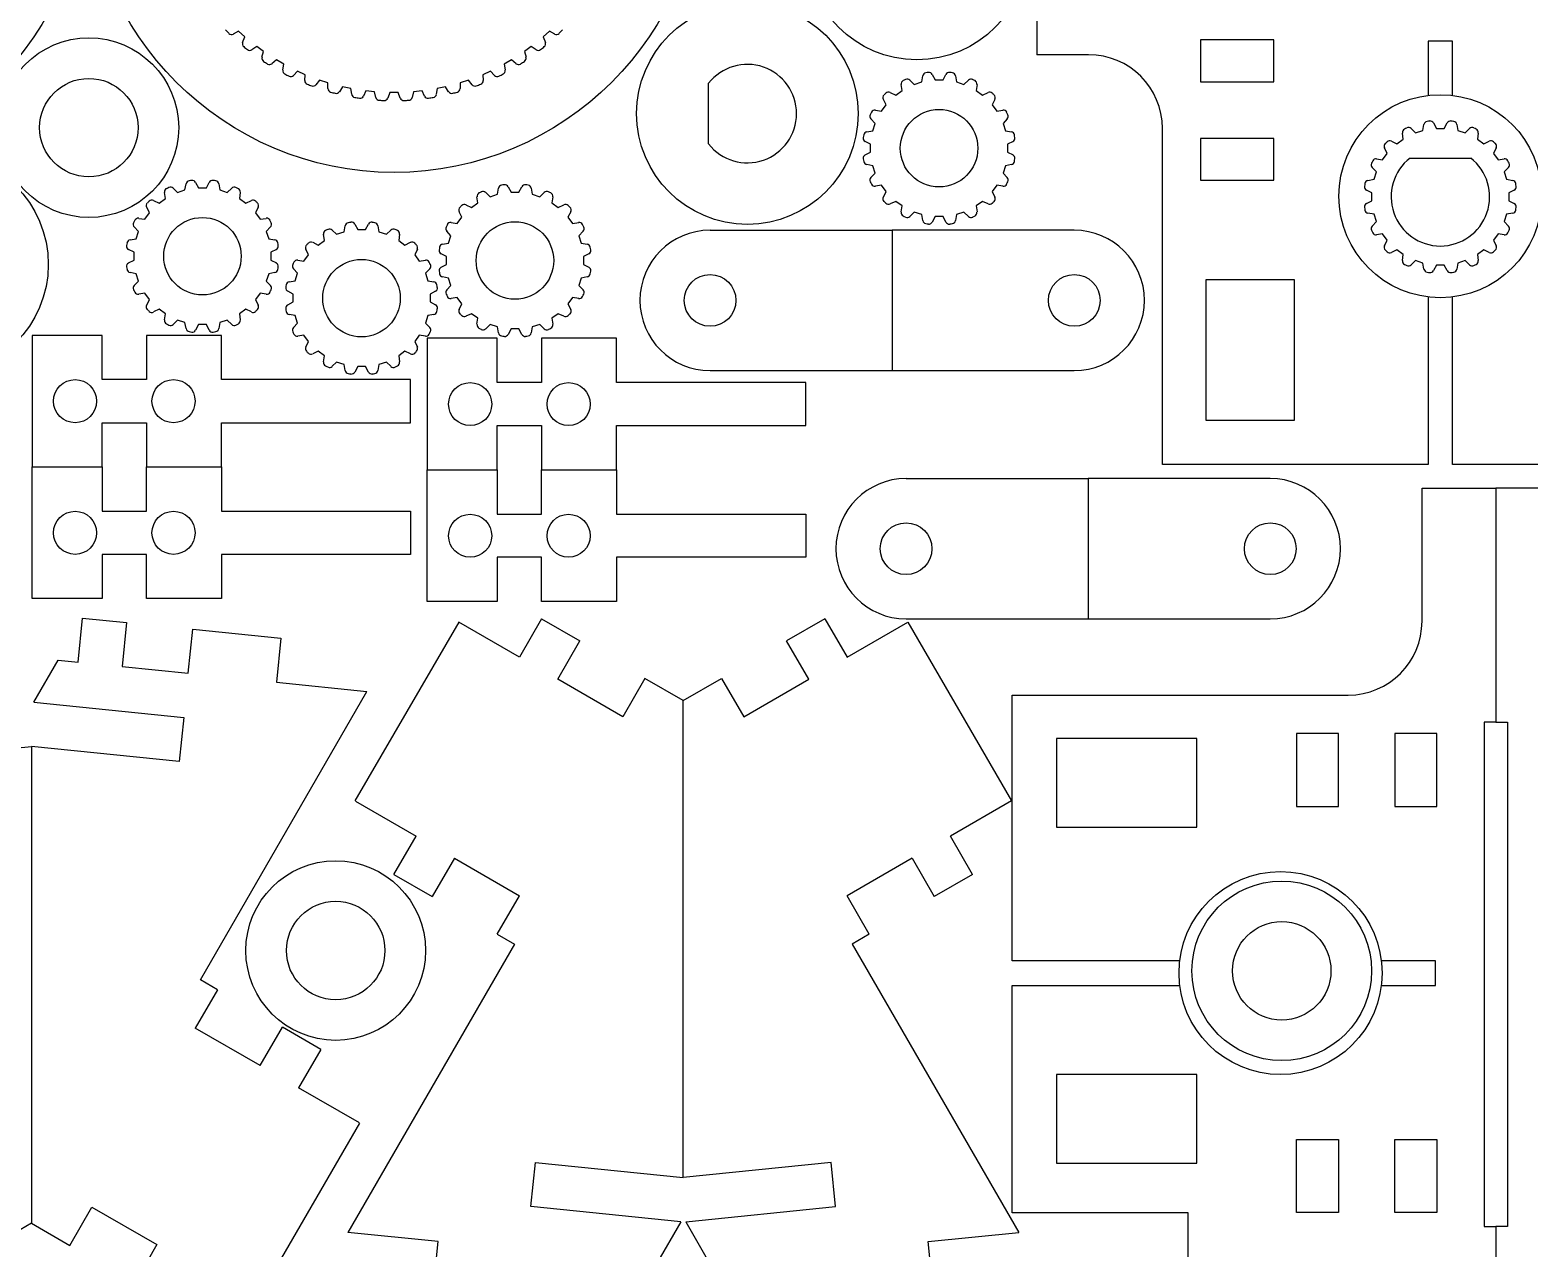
# Model space of a CAD drawing. Extents: x 0 to 420, y 0 to 595.
# Drawn here: x 197.6 to 319.4, y 58.4 to 157.4 of the extents above; entities that cross this region are included whole.
import ezdxf

# ---------------------------------------------------------------- set-up
doc = ezdxf.new("R2010")
doc.units = 0
doc.layers.add('FINAL', color=8, linetype='CONTINUOUS')

msp = doc.modelspace()

# ---------------------------------------------------------------- linework, layer by layer
at = {"layer": 'FINAL', "linetype": 'CONTINUOUS'}
for p, q in [((279.4, 161.39), (279.4, 155.39)), ((214.51, 157.29), (214.1, 157.07)), ((215.03, 156.83), (214.51, 157.29)), ((239.81, 157.29), (239.29, 156.83)), ((240.22, 157.07), (239.81, 157.29)), ((214.86, 156.39), (215.03, 156.83)), ((216, 156.05), (215.61, 155.78)), ((216.56, 155.64), (216, 156.05)), ((238.32, 156.05), (237.76, 155.64)), ((238.71, 155.78), (238.32, 156.05)), ((239.29, 156.83), (239.46, 156.39)), ((298.66, 156.59), (292.71, 156.59)), ((292.71, 156.59), (292.71, 153.19)), ((298.66, 153.19), (298.66, 156.59)), ((311.2, 156.49), (311.2, 152.08)), ((313.2, 156.49), (311.2, 156.49)), ((313.2, 152.08), (313.2, 156.49)), ((216.43, 155.18), (216.56, 155.64)), ((217.6, 154.96), (217.24, 154.66)), ((218.21, 154.61), (217.6, 154.96)), ((236.72, 154.96), (236.11, 154.61)), ((237.08, 154.66), (236.72, 154.96)), ((237.76, 155.64), (237.89, 155.18)), ((283.61, 155.39), (279.4, 155.39)), ((218.13, 154.15), (218.21, 154.61)), ((219.31, 154.05), (218.98, 153.71)), ((219.95, 153.76), (219.31, 154.05)), ((219.92, 153.29), (219.95, 153.76)), ((235.01, 154.05), (234.37, 153.76)), ((234.37, 153.76), (234.4, 153.29)), ((235.34, 153.71), (235.01, 154.05)), ((236.11, 154.61), (236.19, 154.15)), ((270.05, 153.18), (270.13, 153.67)), ((270.91, 153.79), (271.15, 153.35)), ((271.78, 153.35), (272.02, 153.79)), ((272.79, 153.67), (272.88, 153.18)), ((221.11, 153.32), (220.82, 152.95)), ((221.77, 153.1), (221.11, 153.32)), ((221.79, 152.63), (221.77, 153.1)), ((222.97, 152.78), (222.72, 152.38)), ((223.65, 152.64), (222.97, 152.78)), ((223.72, 152.17), (223.65, 152.64)), ((224.88, 152.44), (224.67, 152.02)), ((225.57, 152.37), (224.88, 152.44)), ((225.69, 151.91), (225.57, 152.37)), ((226.81, 152.31), (226.65, 151.86)), ((227.51, 152.31), (226.81, 152.31)), ((227.67, 151.86), (227.51, 152.31)), ((228.75, 152.37), (228.63, 151.91)), ((229.44, 152.44), (228.75, 152.37)), ((229.65, 152.02), (229.44, 152.44)), ((230.67, 152.64), (230.6, 152.17)), ((231.35, 152.78), (230.67, 152.64)), ((231.6, 152.38), (231.35, 152.78)), ((232.55, 153.1), (232.53, 152.63)), ((233.21, 153.32), (232.55, 153.1)), ((233.5, 152.95), (233.21, 153.32)), ((252.73, 148.14), (252.73, 153.07)), ((267.49, 152.32), (267.94, 152.1)), ((267.94, 152.1), (268.45, 152.48)), ((268.45, 152.48), (268.38, 152.97)), ((269.08, 153.33), (269.44, 152.98)), ((269.44, 152.98), (270.05, 153.18)), ((271.15, 153.35), (271.78, 153.35)), ((272.88, 153.18), (273.48, 152.98)), ((273.48, 152.98), (273.84, 153.33)), ((274.55, 152.97), (274.48, 152.48)), ((274.48, 152.48), (274.99, 152.1)), ((274.99, 152.1), (275.44, 152.32)), ((292.71, 153.19), (298.66, 153.19)), ((266.78, 150.8), (267.15, 151.31)), ((267.15, 151.31), (266.93, 151.76)), ((276, 151.76), (275.78, 151.31)), ((275.78, 151.31), (276.15, 150.8)), ((266.27, 149.81), (265.92, 150.17)), ((266.28, 150.87), (266.78, 150.8)), ((276.15, 150.8), (276.65, 150.87)), ((277, 150.17), (276.66, 149.81)), ((265.58, 149.12), (266.08, 149.21)), ((266.08, 149.21), (266.27, 149.81)), ((276.66, 149.81), (276.85, 149.21)), ((276.85, 149.21), (277.34, 149.12)), ((289.61, 122.09), (289.61, 149.39)), ((309.19, 148.53), (309.12, 149.02)), ((309.82, 149.38), (310.18, 149.03)), ((310.18, 149.03), (310.78, 149.23)), ((310.78, 149.23), (310.87, 149.72)), ((311.65, 149.84), (311.88, 149.4)), ((311.88, 149.4), (312.52, 149.4)), ((312.52, 149.4), (312.75, 149.84)), ((313.53, 149.72), (313.62, 149.23)), ((313.62, 149.23), (314.22, 149.03)), ((314.22, 149.03), (314.58, 149.38)), ((315.28, 149.02), (315.21, 148.53)), ((265.9, 148.11), (265.46, 148.34)), ((265.46, 147.24), (265.9, 147.47)), ((265.9, 147.47), (265.9, 148.11)), ((277.47, 148.34), (277.03, 148.11)), ((277.03, 148.11), (277.03, 147.47)), ((277.03, 147.47), (277.47, 147.24)), ((298.66, 148.59), (292.71, 148.59)), ((292.71, 148.59), (292.71, 145.19)), ((298.66, 145.19), (298.66, 148.59)), ((307.88, 147.37), (307.67, 147.82)), ((308.22, 148.37), (308.67, 148.15)), ((308.67, 148.15), (309.19, 148.53)), ((315.21, 148.53), (315.73, 148.15)), ((315.73, 148.15), (316.17, 148.37)), ((316.73, 147.82), (316.51, 147.37)), ((266.08, 146.37), (265.58, 146.46)), ((266.27, 145.77), (266.08, 146.37)), ((276.85, 146.37), (276.66, 145.77)), ((277.34, 146.46), (276.85, 146.37)), ((307.01, 145.86), (306.66, 146.22)), ((307.02, 146.92), (307.51, 146.85)), ((307.51, 146.85), (307.88, 147.37)), ((309.73, 146.99), (314.66, 146.99)), ((316.51, 147.37), (316.89, 146.85)), ((316.89, 146.85), (317.38, 146.92)), ((317.74, 146.22), (317.39, 145.86)), ((211.04, 145.01), (211.27, 144.57)), ((211.91, 144.57), (212.14, 145.01)), ((265.92, 145.41), (266.27, 145.77)), ((276.66, 145.77), (277, 145.41)), ((292.71, 145.19), (298.66, 145.19)), ((306.32, 145.17), (306.81, 145.26)), ((306.81, 145.26), (307.01, 145.86)), ((317.39, 145.86), (317.59, 145.26)), ((317.59, 145.26), (318.08, 145.17)), ((208.58, 143.7), (208.51, 144.19)), ((209.21, 144.55), (209.57, 144.2)), ((209.57, 144.2), (210.17, 144.4)), ((210.17, 144.4), (210.26, 144.89)), ((211.27, 144.57), (211.91, 144.57)), ((212.92, 144.89), (213.01, 144.4)), ((213.01, 144.4), (213.61, 144.2)), ((213.61, 144.2), (213.97, 144.55)), ((214.67, 144.19), (214.6, 143.7)), ((233.97, 143.35), (233.9, 143.84)), ((234.61, 144.2), (234.97, 143.85)), ((234.97, 143.85), (235.57, 144.05)), ((235.57, 144.05), (235.66, 144.54)), ((236.43, 144.66), (236.67, 144.22)), ((236.67, 144.22), (237.3, 144.22)), ((237.3, 144.22), (237.54, 144.66)), ((238.32, 144.54), (238.4, 144.05)), ((238.4, 144.05), (239.01, 143.85)), ((239.01, 143.85), (239.37, 144.2)), ((240.07, 143.84), (240, 143.35)), ((266.78, 144.78), (266.28, 144.71)), ((267.15, 144.26), (266.78, 144.78)), ((266.93, 143.81), (267.15, 144.26)), ((276.15, 144.78), (275.78, 144.26)), ((275.78, 144.26), (276, 143.81)), ((276.65, 144.71), (276.15, 144.78)), ((306.64, 144.16), (306.19, 144.39)), ((306.64, 143.52), (306.64, 144.16)), ((318.2, 144.39), (317.76, 144.16)), ((317.76, 144.16), (317.76, 143.52)), ((207.28, 142.54), (207.06, 142.99)), ((207.62, 143.54), (208.07, 143.32)), ((208.07, 143.32), (208.58, 143.7)), ((214.6, 143.7), (215.12, 143.32)), ((215.12, 143.32), (215.57, 143.54)), ((216.12, 142.99), (215.91, 142.54)), ((232.67, 142.18), (232.45, 142.63)), ((233.01, 143.19), (233.46, 142.97)), ((233.46, 142.97), (233.97, 143.35)), ((240, 143.35), (240.51, 142.97)), ((240.51, 142.97), (240.96, 143.19)), ((241.52, 142.63), (241.3, 142.18)), ((267.94, 143.47), (267.49, 143.26)), ((268.45, 143.1), (267.94, 143.47)), ((268.38, 142.61), (268.45, 143.1)), ((269.44, 142.6), (269.08, 142.25)), ((270.05, 142.4), (269.44, 142.6)), ((273.48, 142.6), (272.88, 142.4)), ((273.84, 142.25), (273.48, 142.6)), ((274.99, 143.47), (274.48, 143.1)), ((274.48, 143.1), (274.55, 142.61)), ((275.44, 143.26), (274.99, 143.47)), ((306.19, 143.29), (306.64, 143.52)), ((317.76, 143.52), (318.2, 143.29)), ((206.4, 141.03), (206.05, 141.39)), ((206.41, 142.09), (206.91, 142.02)), ((206.91, 142.02), (207.28, 142.54)), ((215.91, 142.54), (216.28, 142.02)), ((216.28, 142.02), (216.77, 142.09)), ((217.13, 141.39), (216.78, 141.03)), ((223.11, 140.99), (223.19, 141.49)), ((223.97, 141.61), (224.21, 141.17)), ((224.84, 141.17), (225.08, 141.61)), ((225.85, 141.49), (225.94, 140.99)), ((231.8, 141.74), (232.3, 141.67)), ((232.3, 141.67), (232.67, 142.18)), ((241.3, 142.18), (241.67, 141.67)), ((241.67, 141.67), (242.17, 141.74)), ((270.13, 141.91), (270.05, 142.4)), ((271.15, 142.23), (270.91, 141.78)), ((271.78, 142.23), (271.15, 142.23)), ((272.02, 141.78), (271.78, 142.23)), ((272.88, 142.4), (272.79, 141.91)), ((306.81, 142.42), (306.32, 142.51)), ((306.66, 141.46), (307.01, 141.82)), ((307.01, 141.82), (306.81, 142.42)), ((317.59, 142.42), (317.39, 141.82)), ((317.39, 141.82), (317.74, 141.46)), ((318.08, 142.51), (317.59, 142.42)), ((205.71, 140.34), (206.2, 140.43)), ((206.2, 140.43), (206.4, 141.03)), ((216.78, 141.03), (216.98, 140.43)), ((216.98, 140.43), (217.47, 140.34)), ((220.55, 140.14), (221, 139.92)), ((221, 139.92), (221.51, 140.29)), ((221.51, 140.29), (221.44, 140.79)), ((222.14, 141.14), (222.5, 140.8)), ((222.5, 140.8), (223.11, 140.99)), ((224.21, 141.17), (224.84, 141.17)), ((225.94, 140.99), (226.55, 140.8)), ((226.55, 140.8), (226.9, 141.14)), ((227.61, 140.79), (227.54, 140.29)), ((227.54, 140.29), (228.05, 139.92)), ((228.05, 139.92), (228.5, 140.14)), ((231.79, 140.68), (231.45, 141.04)), ((231.6, 140.08), (231.79, 140.68)), ((242.53, 141.04), (242.18, 140.68)), ((242.18, 140.68), (242.37, 140.08)), ((252.85, 141.12), (267.65, 141.12)), ((282.45, 141.12), (267.65, 141.12)), ((267.65, 141.12), (267.65, 129.72)), ((267.65, 141.12), (267.65, 129.72)), ((307.51, 140.83), (307.02, 140.76)), ((307.88, 140.31), (307.51, 140.83)), ((307.67, 139.86), (307.88, 140.31)), ((316.89, 140.83), (316.51, 140.31)), ((316.51, 140.31), (316.73, 139.86)), ((317.38, 140.76), (316.89, 140.83)), ((206.03, 139.33), (205.59, 139.56)), ((206.03, 138.69), (206.03, 139.33)), ((217.6, 139.56), (217.15, 139.33)), ((217.15, 139.33), (217.15, 138.69)), ((219.84, 138.62), (220.21, 139.13)), ((220.21, 139.13), (219.99, 139.58)), ((229.06, 139.58), (228.84, 139.13)), ((228.84, 139.13), (229.21, 138.62)), ((231.42, 138.98), (230.98, 139.21)), ((231.11, 139.99), (231.6, 140.08)), ((231.42, 138.34), (231.42, 138.98)), ((242.37, 140.08), (242.87, 139.99)), ((242.99, 139.21), (242.55, 138.98)), ((242.55, 138.98), (242.55, 138.34)), ((308.67, 139.53), (308.22, 139.31)), ((309.19, 139.15), (308.67, 139.53)), ((309.12, 138.66), (309.19, 139.15)), ((315.73, 139.53), (315.21, 139.15)), ((315.21, 139.15), (315.28, 138.66)), ((316.17, 139.31), (315.73, 139.53)), ((205.59, 138.46), (206.03, 138.69)), ((206.2, 137.59), (205.71, 137.68)), ((217.47, 137.68), (216.98, 137.59)), ((217.15, 138.69), (217.6, 138.46)), ((219.33, 137.63), (218.98, 137.99)), ((219.34, 138.69), (219.84, 138.62)), ((229.21, 138.62), (229.71, 138.69)), ((230.06, 137.99), (229.72, 137.63)), ((230.98, 138.11), (231.42, 138.34)), ((242.55, 138.34), (242.99, 138.11)), ((310.18, 138.65), (309.82, 138.3)), ((310.78, 138.45), (310.18, 138.65)), ((310.87, 137.96), (310.78, 138.45)), ((311.88, 138.28), (311.65, 137.84)), ((312.52, 138.28), (311.88, 138.28)), ((312.75, 137.84), (312.52, 138.28)), ((313.62, 138.45), (313.53, 137.96)), ((314.22, 138.65), (313.62, 138.45)), ((314.58, 138.3), (314.22, 138.65)), ((206.05, 136.63), (206.4, 136.99)), ((206.4, 136.99), (206.2, 137.59)), ((216.98, 137.59), (216.78, 136.99)), ((216.78, 136.99), (217.13, 136.63)), ((218.64, 136.93), (219.14, 137.02)), ((219.14, 137.02), (219.33, 137.63)), ((229.72, 137.63), (229.91, 137.02)), ((229.91, 137.02), (230.41, 136.93)), ((231.6, 137.24), (231.11, 137.33)), ((231.45, 136.28), (231.79, 136.64)), ((231.79, 136.64), (231.6, 137.24)), ((242.37, 137.24), (242.18, 136.64)), ((242.18, 136.64), (242.53, 136.28)), ((242.87, 137.33), (242.37, 137.24)), ((300.35, 137.09), (293.15, 137.09)), ((293.15, 137.09), (293.15, 125.69)), ((300.35, 125.69), (300.35, 137.09)), ((206.91, 136), (206.41, 135.93)), ((207.28, 135.48), (206.91, 136)), ((207.06, 135.03), (207.28, 135.48)), ((216.28, 136), (215.91, 135.48)), ((215.91, 135.48), (216.12, 135.03)), ((216.77, 135.93), (216.28, 136)), ((218.96, 135.92), (218.52, 136.16)), ((218.52, 135.05), (218.96, 135.29)), ((218.96, 135.29), (218.96, 135.92)), ((230.53, 136.16), (230.09, 135.92)), ((230.09, 135.92), (230.09, 135.29)), ((230.09, 135.29), (230.53, 135.05)), ((232.3, 135.65), (231.8, 135.58)), ((232.67, 135.13), (232.3, 135.65)), ((241.67, 135.65), (241.3, 135.13)), ((242.17, 135.58), (241.67, 135.65)), ((311.2, 135.71), (311.2, 122.09)), ((313.2, 122.09), (313.2, 135.71)), ((208.07, 134.7), (207.62, 134.48)), ((208.58, 134.32), (208.07, 134.7)), ((208.51, 133.83), (208.58, 134.32)), ((215.12, 134.7), (214.6, 134.32)), ((214.6, 134.32), (214.67, 133.83)), ((215.57, 134.48), (215.12, 134.7)), ((219.14, 134.19), (218.64, 134.27)), ((219.33, 133.58), (219.14, 134.19)), ((229.91, 134.19), (229.72, 133.58)), ((230.41, 134.27), (229.91, 134.19)), ((232.45, 134.68), (232.67, 135.13)), ((233.46, 134.34), (233.01, 134.13)), ((233.97, 133.97), (233.46, 134.34)), ((240.51, 134.34), (240, 133.97)), ((240.96, 134.13), (240.51, 134.34)), ((241.3, 135.13), (241.52, 134.68)), ((209.57, 133.82), (209.21, 133.47)), ((210.17, 133.62), (209.57, 133.82)), ((210.26, 133.13), (210.17, 133.62)), ((211.27, 133.45), (211.04, 133.01)), ((211.91, 133.45), (211.27, 133.45)), ((212.14, 133.01), (211.91, 133.45)), ((213.01, 133.62), (212.92, 133.13)), ((213.61, 133.82), (213.01, 133.62)), ((213.97, 133.47), (213.61, 133.82)), ((218.98, 133.22), (219.33, 133.58)), ((229.72, 133.58), (230.06, 133.22)), ((233.9, 133.48), (233.97, 133.97)), ((234.97, 133.47), (234.61, 133.12)), ((235.57, 133.27), (234.97, 133.47)), ((235.66, 132.78), (235.57, 133.27)), ((236.67, 133.1), (236.43, 132.65)), ((237.3, 133.1), (236.67, 133.1)), ((237.54, 132.65), (237.3, 133.1)), ((238.4, 133.27), (238.32, 132.78)), ((239.01, 133.47), (238.4, 133.27)), ((239.37, 133.12), (239.01, 133.47)), ((240, 133.97), (240.07, 133.48)), ((203.44, 132.58), (197.74, 132.58)), ((197.74, 132.58), (197.74, 121.88)), ((203.44, 128.98), (203.44, 132.58)), ((213.14, 132.58), (207.04, 132.58)), ((207.04, 132.58), (207.04, 128.98)), ((213.14, 128.98), (213.14, 132.58)), ((219.84, 132.59), (219.34, 132.52)), ((220.21, 132.08), (219.84, 132.59)), ((219.99, 131.63), (220.21, 132.08)), ((229.21, 132.59), (228.84, 132.08)), ((228.84, 132.08), (229.06, 131.63)), ((229.71, 132.52), (229.21, 132.59)), ((235.55, 132.34), (229.85, 132.34)), ((229.85, 132.34), (229.85, 121.64)), ((235.55, 128.74), (235.55, 132.34)), ((245.24, 132.34), (239.15, 132.34)), ((239.15, 132.34), (239.15, 128.74)), ((245.24, 128.74), (245.24, 132.34)), ((221, 131.29), (220.55, 131.07)), ((221.51, 130.92), (221, 131.29)), ((221.44, 130.42), (221.51, 130.92)), ((222.5, 130.41), (222.14, 130.07)), ((223.11, 130.22), (222.5, 130.41)), ((226.55, 130.41), (225.94, 130.22)), ((226.9, 130.07), (226.55, 130.41)), ((228.05, 131.29), (227.54, 130.92)), ((227.54, 130.92), (227.61, 130.42)), ((228.5, 131.07), (228.05, 131.29)), ((223.19, 129.72), (223.11, 130.22)), ((224.21, 130.04), (223.97, 129.6)), ((224.84, 130.04), (224.21, 130.04)), ((225.08, 129.6), (224.84, 130.04)), ((225.94, 130.22), (225.85, 129.72)), ((252.85, 129.72), (282.45, 129.72)), ((207.04, 128.98), (203.44, 128.98)), ((228.51, 128.98), (213.14, 128.98)), ((228.51, 125.48), (228.51, 128.98)), ((239.15, 128.74), (235.55, 128.74)), ((260.62, 128.74), (245.24, 128.74)), ((260.62, 125.24), (260.62, 128.74)), ((293.15, 125.69), (300.35, 125.69)), ((203.44, 125.48), (207.04, 125.48)), ((203.44, 121.88), (203.44, 125.48)), ((207.04, 125.48), (207.04, 121.88)), ((213.14, 125.48), (228.51, 125.48)), ((213.14, 121.88), (213.14, 125.48)), ((235.55, 125.24), (239.15, 125.24)), ((235.55, 121.64), (235.55, 125.24)), ((239.15, 125.24), (239.15, 121.64)), ((245.24, 125.24), (260.62, 125.24)), ((245.24, 121.64), (245.24, 125.24)), ((197.74, 111.18), (197.74, 121.88)), ((197.74, 121.88), (203.44, 121.88)), ((197.74, 121.88), (203.44, 121.88)), ((203.44, 121.88), (203.44, 118.28)), ((207.04, 118.28), (207.04, 121.88)), ((207.04, 121.88), (213.14, 121.88)), ((207.04, 121.88), (213.14, 121.88)), ((213.14, 121.88), (213.14, 118.28)), ((311.2, 122.09), (289.61, 122.09)), ((331.7, 122.09), (313.2, 122.09)), ((229.85, 110.94), (229.85, 121.64)), ((229.85, 121.64), (235.55, 121.64)), ((229.85, 121.64), (235.55, 121.64)), ((235.55, 121.64), (235.55, 118.04)), ((239.15, 118.04), (239.15, 121.64)), ((239.15, 121.64), (245.24, 121.64)), ((239.15, 121.64), (245.24, 121.64)), ((245.24, 121.64), (245.24, 118.04)), ((268.78, 120.94), (283.58, 120.94)), ((298.38, 120.94), (283.58, 120.94)), ((283.58, 120.94), (283.58, 109.54)), ((283.58, 120.94), (283.58, 109.54)), ((310.71, 109.34), (310.71, 120.15)), ((310.71, 120.15), (316.71, 120.15)), ((322.71, 120.15), (316.71, 120.15)), ((316.71, 120.15), (316.71, 101.15)), ((316.71, 120.15), (316.71, 101.15)), ((203.44, 118.28), (207.04, 118.28)), ((213.14, 118.28), (228.51, 118.28)), ((228.51, 118.28), (228.51, 114.78)), ((235.55, 118.04), (239.15, 118.04)), ((245.24, 118.04), (260.62, 118.04)), ((260.62, 118.04), (260.62, 114.54)), ((207.04, 114.78), (203.44, 114.78)), ((203.44, 114.78), (203.44, 111.18)), ((207.04, 111.18), (207.04, 114.78)), ((228.51, 114.78), (213.14, 114.78)), ((213.14, 114.78), (213.14, 111.18)), ((239.15, 114.54), (235.55, 114.54)), ((235.55, 114.54), (235.55, 110.94)), ((239.15, 110.94), (239.15, 114.54)), ((260.62, 114.54), (245.24, 114.54)), ((245.24, 114.54), (245.24, 110.94)), ((203.44, 111.18), (197.74, 111.18)), ((213.14, 111.18), (207.04, 111.18)), ((235.55, 110.94), (229.85, 110.94)), ((245.24, 110.94), (239.15, 110.94)), ((201.48, 106.02), (201.84, 109.6)), ((201.84, 109.6), (205.43, 109.24)), ((205.43, 109.24), (205.06, 105.66)), ((210.44, 105.11), (210.81, 108.69)), ((210.81, 108.69), (217.97, 107.96)), ((232.42, 109.28), (223.99, 94.74)), ((237.35, 106.43), (232.42, 109.28)), ((239.15, 109.54), (237.35, 106.43)), ((239.15, 109.54), (242.27, 107.74)), ((262.18, 109.54), (259.07, 107.74)), ((262.18, 109.54), (263.98, 106.43)), ((263.98, 106.43), (268.92, 109.28)), ((268.78, 109.54), (298.38, 109.54)), ((268.92, 109.28), (277.35, 94.74)), ((217.97, 107.96), (217.61, 104.38)), ((240.47, 104.63), (242.27, 107.74)), ((260.87, 104.63), (259.07, 107.74)), ((197.9, 102.77), (199.87, 106.18)), ((199.87, 106.18), (201.48, 106.02)), ((205.06, 105.66), (210.44, 105.11)), ((211.42, 80.19), (224.96, 103.63)), ((217.61, 104.38), (224.96, 103.63)), ((245.75, 101.58), (240.47, 104.63)), ((247.55, 104.7), (245.75, 101.58)), ((250.67, 102.9), (247.55, 104.7)), ((250.67, 102.9), (253.78, 104.7)), ((253.78, 104.7), (255.58, 101.58)), ((255.58, 101.58), (260.87, 104.63)), ((197.9, 102.77), (210.08, 101.53)), ((250.67, 64.14), (250.67, 102.9)), ((250.67, 64.14), (250.67, 102.9)), ((277.41, 103.34), (304.71, 103.34)), ((277.41, 81.75), (277.41, 103.34)), ((210.08, 101.53), (209.71, 97.95)), ((315.75, 101.15), (315.75, 60.15)), ((316.71, 101.15), (315.75, 101.15)), ((316.71, 101.15), (317.66, 101.15)), ((317.66, 101.15), (317.66, 60.15)), ((300.51, 100.23), (300.51, 94.29)), ((303.91, 100.23), (300.51, 100.23)), ((303.91, 94.29), (303.91, 100.23)), ((308.51, 100.23), (308.51, 94.29)), ((311.91, 100.23), (308.51, 100.23)), ((311.91, 94.29), (311.91, 100.23)), ((185.67, 97.95), (197.69, 99.17)), ((197.69, 99.17), (197.69, 60.41)), ((197.69, 99.17), (197.69, 60.41)), ((209.71, 97.95), (197.69, 99.17)), ((292.41, 99.8), (281.01, 99.8)), ((281.01, 99.8), (281.01, 92.6)), ((292.41, 92.6), (292.41, 99.8)), ((224.02, 94.73), (228.95, 91.88)), ((277.35, 94.74), (272.38, 91.88)), ((300.51, 94.29), (303.91, 94.29)), ((308.51, 94.29), (311.91, 94.29)), ((281.01, 92.6), (292.41, 92.6)), ((227.15, 88.76), (228.95, 91.88)), ((274.18, 88.76), (272.38, 91.88)), ((232.07, 90.08), (230.27, 86.96)), ((232.07, 90.08), (237.35, 87.03)), ((269.27, 90.08), (263.98, 87.03)), ((269.27, 90.08), (271.07, 86.96)), ((227.15, 88.76), (230.27, 86.96)), ((274.18, 88.76), (271.07, 86.96)), ((235.55, 83.91), (237.35, 87.03)), ((265.78, 83.91), (263.98, 87.03)), ((236.94, 83.11), (223.4, 59.67)), ((235.55, 83.91), (236.94, 83.11)), ((265.78, 83.91), (264.4, 83.11)), ((264.4, 83.11), (277.93, 59.67)), ((291.02, 81.75), (277.41, 81.75)), ((311.8, 81.75), (307.39, 81.75)), ((311.8, 79.75), (311.8, 81.75)), ((212.81, 79.39), (211.01, 76.28)), ((212.81, 79.39), (211.42, 80.19)), ((277.41, 61.25), (277.41, 79.75)), ((277.41, 79.75), (291.02, 79.75)), ((307.39, 79.75), (311.8, 79.75)), ((216.29, 73.23), (211.01, 76.28)), ((216.29, 73.23), (218.09, 76.34)), ((221.21, 74.54), (218.09, 76.34)), ((221.21, 74.54), (219.41, 71.43)), ((281.01, 72.5), (281.01, 65.3)), ((292.41, 72.5), (281.01, 72.5)), ((292.41, 65.3), (292.41, 72.5)), ((224.35, 68.58), (219.41, 71.43)), ((215.95, 54.03), (224.38, 68.56)), ((300.51, 61.29), (300.51, 67.23)), ((300.51, 67.23), (303.91, 67.23)), ((303.91, 67.23), (303.91, 61.29)), ((308.51, 61.29), (308.51, 67.23)), ((308.51, 67.23), (311.91, 67.23)), ((311.91, 67.23), (311.91, 61.29)), ((238.28, 61.78), (238.65, 65.36)), ((238.65, 65.36), (250.67, 64.14)), ((262.69, 65.36), (250.67, 64.14)), ((263.05, 61.78), (262.69, 65.36)), ((281.01, 65.3), (292.41, 65.3)), ((200.81, 58.61), (202.61, 61.73)), ((202.61, 61.73), (207.89, 58.68)), ((250.46, 60.54), (238.28, 61.78)), ((250.87, 60.54), (263.05, 61.78)), ((291.71, 61.25), (277.41, 61.25)), ((291.71, 53.25), (291.71, 61.25)), ((303.91, 61.29), (300.51, 61.29)), ((311.91, 61.29), (308.51, 61.29)), ((197.69, 60.41), (194.58, 58.61)), ((197.69, 60.41), (200.81, 58.61)), ((250.46, 60.54), (248.49, 57.12)), ((250.87, 60.54), (252.84, 57.12)), ((315.75, 60.15), (316.71, 60.15)), ((316.71, 60.15), (316.71, 54.15)), ((316.71, 60.15), (316.71, 54.15)), ((317.66, 60.15), (316.71, 60.15)), ((207.89, 58.68), (206.09, 55.56)), ((230.76, 58.92), (223.4, 59.67)), ((230.39, 55.34), (230.76, 58.92)), ((270.58, 58.92), (277.93, 59.67)), ((270.94, 55.34), (270.58, 58.92))]:
    msp.add_line(p, q, dxfattribs=at)
for centre, radius in [((177.16, 170.82), 25), ((227.16, 170.82), 25), ((269.66, 163.98), 9), ((255.88, 150.6), 9), ((202.36, 149.46), 7.3), ((202.36, 149.46), 4), ((312.2, 143.89), 8.25), ((271.46, 147.79), 3.15), ((190.06, 138.35), 9), ((211.59, 139.01), 3.15), ((236.99, 138.66), 3.15), ((224.52, 135.6), 3.15), ((252.85, 135.42), 2.1), ((282.45, 135.42), 2.1), ((201.24, 127.23), 1.75), ((209.24, 127.23), 1.75), ((233.35, 126.99), 1.75), ((241.35, 126.99), 1.75), ((201.24, 116.53), 1.75), ((209.24, 116.53), 1.75), ((233.35, 116.29), 1.75), ((241.35, 116.29), 1.75), ((268.78, 115.24), 2.1), ((298.38, 115.24), 2.1), ((222.42, 82.58), 7.3), ((299.21, 80.75), 8.25), ((299.31, 80.93), 7.3), ((222.42, 82.58), 4), ((299.31, 80.93), 4)]:
    msp.add_circle(centre, radius, dxfattribs=at)
for centre, radius, start, end in [((227.16, 170.82), 19.17, 224.4209, 225.5791), ((227.16, 170.82), 19.17, 314.4209, 315.5791), ((213.96, 157.34), 0.305, 225.5791, 298), ((215.14, 156.28), 0.305, 158, 230.4209), ((227.16, 170.82), 19.17, 230.4209, 231.5791), ((227.16, 170.82), 19.17, 308.4209, 309.5791), ((239.18, 156.28), 0.305, 309.5791, 22), ((240.36, 157.34), 0.305, 242, 314.4209), ((215.44, 156.04), 0.305, 231.5791, 304), ((216.73, 155.1), 0.305, 164, 236.4209), ((227.16, 170.82), 19.17, 236.4209, 237.5791), ((227.16, 170.82), 19.17, 302.4209, 303.5791), ((237.59, 155.1), 0.305, 303.5791, 16), ((238.88, 156.04), 0.305, 236, 308.4209), ((283.61, 149.39), 6, 0, 90), ((217.05, 154.89), 0.305, 237.5791, 310), ((218.43, 154.09), 0.305, 170, 242.4209), ((227.16, 170.82), 19.17, 242.4209, 243.5791), ((218.77, 153.92), 0.305, 243.5791, 316), ((235.55, 153.92), 0.305, 224, 296.4209), ((227.16, 170.82), 19.17, 296.4209, 297.5791), ((235.89, 154.09), 0.305, 297.5791, 10), ((237.27, 154.89), 0.305, 230, 302.4209), ((255.88, 150.6), 4, 218.0475, 141.9525), ((270.43, 153.62), 0.305, 100.0227, 170), ((271.46, 147.79), 6.22, 97.9773, 100.0227), ((270.64, 153.65), 0.305, 28, 97.9773), ((272.28, 153.65), 0.305, 82.0227, 152), ((271.46, 147.79), 6.22, 79.9773, 82.0227), ((272.49, 153.62), 0.305, 10, 79.9773), ((220.22, 153.27), 0.305, 176, 248.4209), ((227.16, 170.82), 19.17, 248.4209, 249.5791), ((220.58, 153.14), 0.305, 249.5791, 322), ((222.09, 152.64), 0.305, 182, 254.4209), ((227.16, 170.82), 19.17, 254.4209, 255.5791), ((222.46, 152.55), 0.305, 255.5791, 328), ((231.86, 152.55), 0.305, 212, 284.4209), ((227.16, 170.82), 19.17, 284.4209, 285.5791), ((232.23, 152.64), 0.305, 285.5791, 358), ((233.74, 153.14), 0.305, 218, 290.4209), ((227.16, 170.82), 19.17, 290.4209, 291.5791), ((234.1, 153.27), 0.305, 291.5791, 4), ((267.35, 152.05), 0.305, 64, 133.9773), ((268.68, 153.01), 0.305, 118.0227, 188), ((271.46, 147.79), 6.22, 115.9773, 118.0227), ((268.87, 153.11), 0.305, 46, 115.9773), ((274.06, 153.11), 0.305, 64.0227, 134), ((271.46, 147.79), 6.22, 61.9773, 64.0227), ((274.24, 153.01), 0.305, 352, 61.9773), ((275.57, 152.05), 0.305, 46.0227, 116), ((224.02, 152.21), 0.305, 188, 260.4209), ((227.16, 170.82), 19.17, 260.4209, 261.5791), ((224.4, 152.15), 0.305, 261.5791, 334), ((225.98, 151.99), 0.305, 194, 266.4209), ((227.16, 170.82), 19.17, 266.4209, 267.5791), ((226.36, 151.97), 0.305, 267.5791, 340), ((227.96, 151.97), 0.305, 200, 272.4209), ((227.16, 170.82), 19.17, 272.4209, 273.5791), ((228.34, 151.99), 0.305, 273.5791, 346), ((229.92, 152.15), 0.305, 206, 278.4209), ((227.16, 170.82), 19.17, 278.4209, 279.5791), ((230.3, 152.21), 0.305, 279.5791, 352), ((267.2, 151.9), 0.305, 136.0227, 206), ((271.46, 147.79), 6.22, 133.9773, 136.0227), ((271.46, 147.79), 6.22, 43.9773, 46.0227), ((275.72, 151.9), 0.305, 334, 43.9773), ((266.14, 150.38), 0.305, 154.0227, 224), ((271.46, 147.79), 6.22, 151.9773, 154.0227), ((266.24, 150.57), 0.305, 82, 151.9773), ((276.69, 150.57), 0.305, 28.0227, 98), ((271.46, 147.79), 6.22, 25.9773, 28.0227), ((276.78, 150.38), 0.305, 316, 25.9773), ((311.17, 149.67), 0.305, 100.0227, 170), ((312.2, 143.84), 6.22, 97.9773, 100.0227), ((311.38, 149.7), 0.305, 28, 97.9773), ((313.02, 149.7), 0.305, 82.0227, 152), ((312.2, 143.84), 6.22, 79.9773, 82.0227), ((313.23, 149.67), 0.305, 10, 79.9773), ((271.46, 147.79), 6.22, 169.9773, 172.0227), ((265.6, 148.61), 0.305, 172.0227, 242), ((265.64, 148.82), 0.305, 100, 169.9773), ((277.29, 148.82), 0.305, 10.0227, 80), ((277.32, 148.61), 0.305, 298, 7.9773), ((271.46, 147.79), 6.22, 7.9773, 10.0227), ((309.42, 149.06), 0.305, 118.0227, 188), ((312.2, 143.84), 6.22, 115.9773, 118.0227), ((309.61, 149.16), 0.305, 46, 115.9773), ((314.79, 149.16), 0.305, 64.0227, 134), ((312.2, 143.84), 6.22, 61.9773, 64.0227), ((314.98, 149.06), 0.305, 352, 61.9773), ((307.94, 147.95), 0.305, 136.0227, 206), ((312.2, 143.84), 6.22, 133.9773, 136.0227), ((308.09, 148.1), 0.305, 64, 133.9773), ((316.31, 148.1), 0.305, 46.0227, 116), ((312.2, 143.84), 6.22, 43.9773, 46.0227), ((316.46, 147.95), 0.305, 334, 43.9773), ((265.6, 146.97), 0.305, 118, 187.9773), ((271.46, 147.79), 6.22, 187.9773, 190.0227), ((265.64, 146.76), 0.305, 190.0227, 260), ((277.29, 146.76), 0.305, 280, 349.9773), ((277.32, 146.97), 0.305, 352.0227, 62), ((271.46, 147.79), 6.22, 349.9773, 352.0227), ((306.88, 146.43), 0.305, 154.0227, 224), ((312.2, 143.84), 6.22, 151.9773, 154.0227), ((306.97, 146.62), 0.305, 82, 151.9773), ((312.2, 143.84), 4, 128.0475, 51.9525), ((317.42, 146.62), 0.305, 28.0227, 98), ((312.2, 143.84), 6.22, 25.9773, 28.0227), ((317.52, 146.43), 0.305, 316, 25.9773), ((210.56, 144.84), 0.305, 100.0227, 170), ((211.59, 139.01), 6.22, 97.9773, 100.0227), ((210.77, 144.87), 0.305, 28, 97.9773), ((212.41, 144.87), 0.305, 82.0227, 152), ((211.59, 139.01), 6.22, 79.9773, 82.0227), ((212.62, 144.84), 0.305, 10, 79.9773), ((266.14, 145.2), 0.305, 136, 205.9773), ((271.46, 147.79), 6.22, 205.9773, 208.0227), ((271.46, 147.79), 6.22, 331.9773, 334.0227), ((276.78, 145.2), 0.305, 334.0227, 44), ((306.37, 144.87), 0.305, 100, 169.9773), ((318.03, 144.87), 0.305, 10.0227, 80), ((208.81, 144.24), 0.305, 118.0227, 188), ((211.59, 139.01), 6.22, 115.9773, 118.0227), ((209, 144.33), 0.305, 46, 115.9773), ((214.18, 144.33), 0.305, 64.0227, 134), ((211.59, 139.01), 6.22, 61.9773, 64.0227), ((214.37, 144.24), 0.305, 352, 61.9773), ((234.21, 143.88), 0.305, 118.0227, 188), ((236.99, 138.66), 6.22, 115.9773, 118.0227), ((234.39, 143.98), 0.305, 46, 115.9773), ((235.96, 144.49), 0.305, 100.0227, 170), ((236.99, 138.66), 6.22, 97.9773, 100.0227), ((236.17, 144.52), 0.305, 28, 97.9773), ((237.81, 144.52), 0.305, 82.0227, 152), ((236.99, 138.66), 6.22, 79.9773, 82.0227), ((238.02, 144.49), 0.305, 10, 79.9773), ((239.58, 143.98), 0.305, 64.0227, 134), ((236.99, 138.66), 6.22, 61.9773, 64.0227), ((239.77, 143.88), 0.305, 352, 61.9773), ((266.24, 145.01), 0.305, 208.0227, 278), ((267.2, 143.68), 0.305, 154, 223.9773), ((275.72, 143.68), 0.305, 316.0227, 26), ((276.69, 145.01), 0.305, 262, 331.9773), ((306.34, 144.66), 0.305, 172.0227, 242), ((312.2, 143.84), 6.22, 169.9773, 172.0227), ((318.06, 144.66), 0.305, 298, 7.9773), ((312.2, 143.84), 6.22, 7.9773, 10.0227), ((207.33, 143.12), 0.305, 136.0227, 206), ((211.59, 139.01), 6.22, 133.9773, 136.0227), ((207.48, 143.27), 0.305, 64, 133.9773), ((215.7, 143.27), 0.305, 46.0227, 116), ((211.59, 139.01), 6.22, 43.9773, 46.0227), ((215.85, 143.12), 0.305, 334, 43.9773), ((232.73, 142.77), 0.305, 136.0227, 206), ((236.99, 138.66), 6.22, 133.9773, 136.0227), ((232.88, 142.92), 0.305, 64, 133.9773), ((241.1, 142.92), 0.305, 46.0227, 116), ((236.99, 138.66), 6.22, 43.9773, 46.0227), ((241.25, 142.77), 0.305, 334, 43.9773), ((271.46, 147.79), 6.22, 223.9773, 226.0227), ((267.35, 143.53), 0.305, 226.0227, 296), ((268.68, 142.56), 0.305, 172, 241.9773), ((274.24, 142.56), 0.305, 298.0227, 8), ((275.57, 143.53), 0.305, 244, 313.9773), ((271.46, 147.79), 6.22, 313.9773, 316.0227), ((306.34, 143.02), 0.305, 118, 187.9773), ((312.2, 143.84), 6.22, 187.9773, 190.0227), ((306.37, 142.81), 0.305, 190.0227, 260), ((318.03, 142.81), 0.305, 280, 349.9773), ((318.06, 143.02), 0.305, 352.0227, 62), ((312.2, 143.84), 6.22, 349.9773, 352.0227), ((206.27, 141.6), 0.305, 154.0227, 224), ((211.59, 139.01), 6.22, 151.9773, 154.0227), ((206.37, 141.79), 0.305, 82, 151.9773), ((216.82, 141.79), 0.305, 28.0227, 98), ((211.59, 139.01), 6.22, 25.9773, 28.0227), ((216.91, 141.6), 0.305, 316, 25.9773), ((223.49, 141.43), 0.305, 100.0227, 170), ((224.52, 135.6), 6.22, 97.9773, 100.0227), ((223.7, 141.47), 0.305, 28, 97.9773), ((225.35, 141.47), 0.305, 82.0227, 152), ((224.52, 135.6), 6.22, 79.9773, 82.0227), ((225.55, 141.43), 0.305, 10, 79.9773), ((231.67, 141.25), 0.305, 154.0227, 224), ((236.99, 138.66), 6.22, 151.9773, 154.0227), ((231.76, 141.44), 0.305, 82, 151.9773), ((242.21, 141.44), 0.305, 28.0227, 98), ((236.99, 138.66), 6.22, 25.9773, 28.0227), ((242.31, 141.25), 0.305, 316, 25.9773), ((271.46, 147.79), 6.22, 241.9773, 244.0227), ((268.87, 142.47), 0.305, 244.0227, 314), ((270.43, 141.96), 0.305, 190, 259.9773), ((271.46, 147.79), 6.22, 259.9773, 262.0227), ((270.64, 141.93), 0.305, 262.0227, 332), ((272.28, 141.93), 0.305, 208, 277.9773), ((271.46, 147.79), 6.22, 277.9773, 280.0227), ((272.49, 141.96), 0.305, 280.0227, 350), ((274.06, 142.47), 0.305, 226, 295.9773), ((271.46, 147.79), 6.22, 295.9773, 298.0227), ((306.88, 141.25), 0.305, 136, 205.9773), ((317.52, 141.25), 0.305, 334.0227, 44), ((205.76, 140.04), 0.305, 100, 169.9773), ((217.42, 140.04), 0.305, 10.0227, 80), ((220.41, 139.86), 0.305, 64, 133.9773), ((221.74, 140.83), 0.305, 118.0227, 188), ((224.52, 135.6), 6.22, 115.9773, 118.0227), ((221.93, 140.92), 0.305, 46, 115.9773), ((227.12, 140.92), 0.305, 64.0227, 134), ((224.52, 135.6), 6.22, 61.9773, 64.0227), ((227.3, 140.83), 0.305, 352, 61.9773), ((228.63, 139.86), 0.305, 46.0227, 116), ((252.85, 135.42), 5.7, 90, 270), ((282.45, 135.42), 5.7, 270, 90), ((312.2, 143.84), 6.22, 205.9773, 208.0227), ((306.97, 141.06), 0.305, 208.0227, 278), ((317.42, 141.06), 0.305, 262, 331.9773), ((312.2, 143.84), 6.22, 331.9773, 334.0227), ((211.59, 139.01), 6.22, 169.9773, 172.0227), ((205.73, 139.83), 0.305, 172.0227, 242), ((217.45, 139.83), 0.305, 298, 7.9773), ((211.59, 139.01), 6.22, 7.9773, 10.0227), ((220.27, 139.71), 0.305, 136.0227, 206), ((224.52, 135.6), 6.22, 133.9773, 136.0227), ((224.52, 135.6), 6.22, 43.9773, 46.0227), ((228.78, 139.71), 0.305, 334, 43.9773), ((236.99, 138.66), 6.22, 169.9773, 172.0227), ((231.13, 139.48), 0.305, 172.0227, 242), ((231.16, 139.69), 0.305, 100, 169.9773), ((242.81, 139.69), 0.305, 10.0227, 80), ((242.85, 139.48), 0.305, 298, 7.9773), ((236.99, 138.66), 6.22, 7.9773, 10.0227), ((307.94, 139.73), 0.305, 154, 223.9773), ((312.2, 143.84), 6.22, 223.9773, 226.0227), ((308.09, 139.58), 0.305, 226.0227, 296), ((316.31, 139.58), 0.305, 244, 313.9773), ((312.2, 143.84), 6.22, 313.9773, 316.0227), ((316.46, 139.73), 0.305, 316.0227, 26), ((205.73, 138.19), 0.305, 118, 187.9773), ((211.59, 139.01), 6.22, 187.9773, 190.0227), ((205.76, 137.98), 0.305, 190.0227, 260), ((217.42, 137.98), 0.305, 280, 349.9773), ((217.45, 138.19), 0.305, 352.0227, 62), ((211.59, 139.01), 6.22, 349.9773, 352.0227), ((219.2, 138.2), 0.305, 154.0227, 224), ((224.52, 135.6), 6.22, 151.9773, 154.0227), ((219.3, 138.39), 0.305, 82, 151.9773), ((229.75, 138.39), 0.305, 28.0227, 98), ((224.52, 135.6), 6.22, 25.9773, 28.0227), ((229.84, 138.2), 0.305, 316, 25.9773), ((231.13, 137.84), 0.305, 118, 187.9773), ((236.99, 138.66), 6.22, 187.9773, 190.0227), ((242.85, 137.84), 0.305, 352.0227, 62), ((236.99, 138.66), 6.22, 349.9773, 352.0227), ((309.42, 138.61), 0.305, 172, 241.9773), ((312.2, 143.84), 6.22, 241.9773, 244.0227), ((309.61, 138.52), 0.305, 244.0227, 314), ((311.17, 138.01), 0.305, 190, 259.9773), ((312.2, 143.84), 6.22, 259.9773, 262.0227), ((311.38, 137.98), 0.305, 262.0227, 332), ((313.02, 137.98), 0.305, 208, 277.9773), ((312.2, 143.84), 6.22, 277.9773, 280.0227), ((313.23, 138.01), 0.305, 280.0227, 350), ((314.79, 138.52), 0.305, 226, 295.9773), ((312.2, 143.84), 6.22, 295.9773, 298.0227), ((314.98, 138.61), 0.305, 298.0227, 8), ((206.27, 136.42), 0.305, 136, 205.9773), ((216.91, 136.42), 0.305, 334.0227, 44), ((224.52, 135.6), 6.22, 169.9773, 172.0227), ((218.66, 136.43), 0.305, 172.0227, 242), ((218.7, 136.63), 0.305, 100, 169.9773), ((230.35, 136.63), 0.305, 10.0227, 80), ((230.39, 136.43), 0.305, 298, 7.9773), ((224.52, 135.6), 6.22, 7.9773, 10.0227), ((231.16, 137.63), 0.305, 190.0227, 260), ((242.81, 137.63), 0.305, 280, 349.9773), ((211.59, 139.01), 6.22, 205.9773, 208.0227), ((206.37, 136.23), 0.305, 208.0227, 278), ((216.82, 136.23), 0.305, 262, 331.9773), ((211.59, 139.01), 6.22, 331.9773, 334.0227), ((231.67, 136.07), 0.305, 136, 205.9773), ((236.99, 138.66), 6.22, 205.9773, 208.0227), ((231.76, 135.88), 0.305, 208.0227, 278), ((242.21, 135.88), 0.305, 262, 331.9773), ((236.99, 138.66), 6.22, 331.9773, 334.0227), ((242.31, 136.07), 0.305, 334.0227, 44), ((207.33, 134.9), 0.305, 154, 223.9773), ((211.59, 139.01), 6.22, 223.9773, 226.0227), ((207.48, 134.75), 0.305, 226.0227, 296), ((215.7, 134.75), 0.305, 244, 313.9773), ((211.59, 139.01), 6.22, 313.9773, 316.0227), ((215.85, 134.9), 0.305, 316.0227, 26), ((218.66, 134.78), 0.305, 118, 187.9773), ((224.52, 135.6), 6.22, 187.9773, 190.0227), ((218.7, 134.57), 0.305, 190.0227, 260), ((230.35, 134.57), 0.305, 280, 349.9773), ((230.39, 134.78), 0.305, 352.0227, 62), ((224.52, 135.6), 6.22, 349.9773, 352.0227), ((232.73, 134.55), 0.305, 154, 223.9773), ((236.99, 138.66), 6.22, 223.9773, 226.0227), ((232.88, 134.4), 0.305, 226.0227, 296), ((241.1, 134.4), 0.305, 244, 313.9773), ((236.99, 138.66), 6.22, 313.9773, 316.0227), ((241.25, 134.55), 0.305, 316.0227, 26), ((208.81, 133.79), 0.305, 172, 241.9773), ((211.59, 139.01), 6.22, 241.9773, 244.0227), ((209, 133.69), 0.305, 244.0227, 314), ((210.56, 133.18), 0.305, 190, 259.9773), ((211.59, 139.01), 6.22, 259.9773, 262.0227), ((210.77, 133.15), 0.305, 262.0227, 332), ((212.41, 133.15), 0.305, 208, 277.9773), ((211.59, 139.01), 6.22, 277.9773, 280.0227), ((212.62, 133.18), 0.305, 280.0227, 350), ((214.18, 133.69), 0.305, 226, 295.9773), ((211.59, 139.01), 6.22, 295.9773, 298.0227), ((214.37, 133.79), 0.305, 298.0227, 8), ((219.2, 133.01), 0.305, 136, 205.9773), ((224.52, 135.6), 6.22, 205.9773, 208.0227), ((224.52, 135.6), 6.22, 331.9773, 334.0227), ((229.84, 133.01), 0.305, 334.0227, 44), ((234.21, 133.43), 0.305, 172, 241.9773), ((236.99, 138.66), 6.22, 241.9773, 244.0227), ((234.39, 133.34), 0.305, 244.0227, 314), ((239.58, 133.34), 0.305, 226, 295.9773), ((236.99, 138.66), 6.22, 295.9773, 298.0227), ((239.77, 133.43), 0.305, 298.0227, 8), ((219.3, 132.82), 0.305, 208.0227, 278), ((220.27, 131.5), 0.305, 154, 223.9773), ((228.78, 131.5), 0.305, 316.0227, 26), ((229.75, 132.82), 0.305, 262, 331.9773), ((235.96, 132.83), 0.305, 190, 259.9773), ((236.99, 138.66), 6.22, 259.9773, 262.0227), ((236.17, 132.8), 0.305, 262.0227, 332), ((237.81, 132.8), 0.305, 208, 277.9773), ((236.99, 138.66), 6.22, 277.9773, 280.0227), ((238.02, 132.83), 0.305, 280.0227, 350), ((224.52, 135.6), 6.22, 223.9773, 226.0227), ((220.41, 131.35), 0.305, 226.0227, 296), ((221.74, 130.38), 0.305, 172, 241.9773), ((227.3, 130.38), 0.305, 298.0227, 8), ((228.63, 131.35), 0.305, 244, 313.9773), ((224.52, 135.6), 6.22, 313.9773, 316.0227), ((224.52, 135.6), 6.22, 241.9773, 244.0227), ((221.93, 130.28), 0.305, 244.0227, 314), ((223.49, 129.78), 0.305, 190, 259.9773), ((224.52, 135.6), 6.22, 259.9773, 262.0227), ((223.7, 129.74), 0.305, 262.0227, 332), ((225.35, 129.74), 0.305, 208, 277.9773), ((224.52, 135.6), 6.22, 277.9773, 280.0227), ((225.55, 129.78), 0.305, 280.0227, 350), ((227.12, 130.28), 0.305, 226, 295.9773), ((224.52, 135.6), 6.22, 295.9773, 298.0227), ((268.78, 115.24), 5.7, 90, 270), ((298.38, 115.24), 5.7, 270, 90), ((304.71, 109.34), 6, 270, 0)]:
    msp.add_arc(centre, radius, start, end, dxfattribs=at)

doc.saveas('drawing.dxf')
